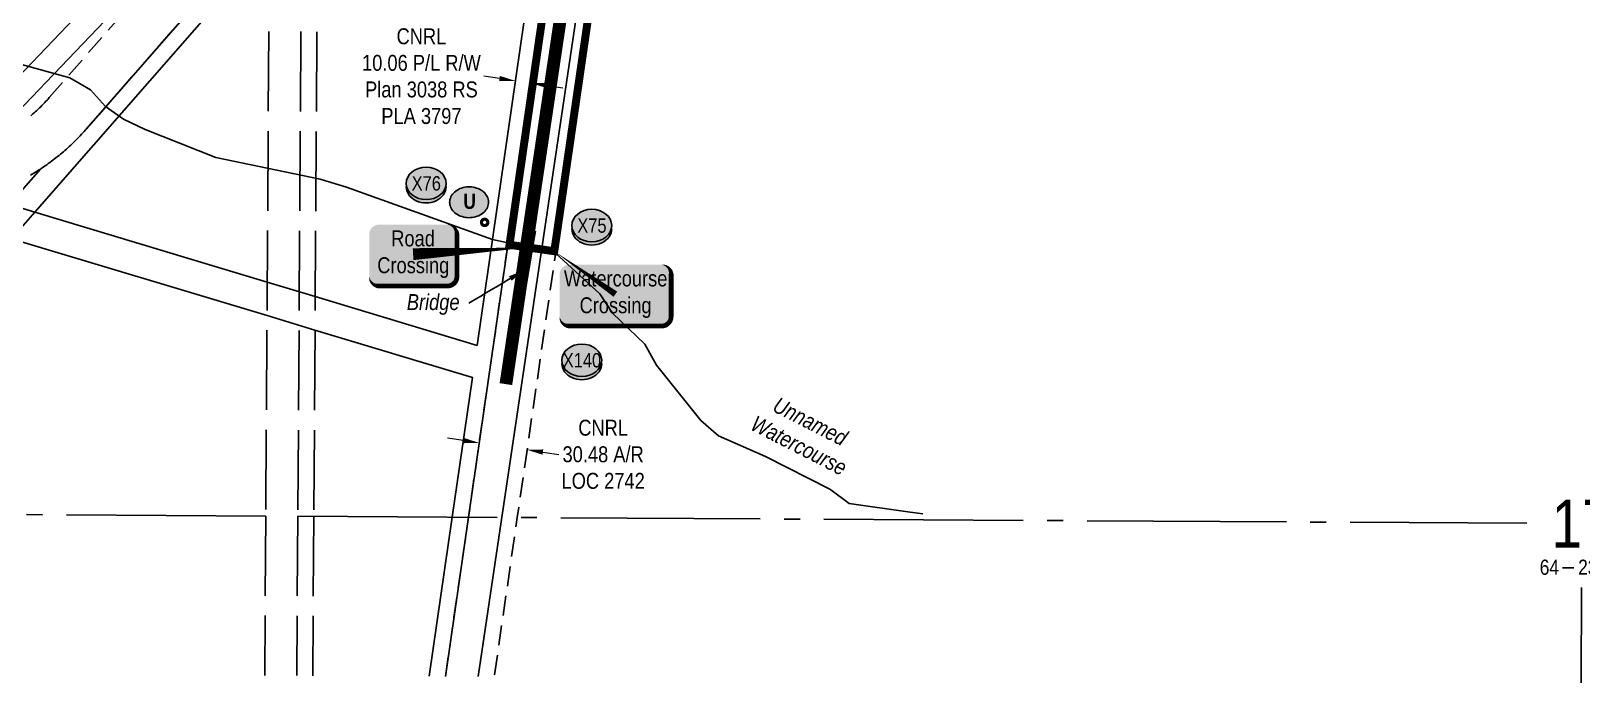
# Model space of a CAD drawing. Extents: x 454172 to 490274, y 6043290 to 6049925.
# Drawn here: x 470414 to 471387, y 6043364 to 6043773 of the extents above; entities that cross this region are included whole.
import ezdxf
from ezdxf.enums import TextEntityAlignment as Align

# ---------------------------------------------------------------- set-up
doc = ezdxf.new("R2010")
doc.units = 0
doc.header["$LTSCALE"] = 5
doc.header["$PDMODE"] = 35
doc.header["$PDSIZE"] = 5
for name, pattern in [('foc-ACCESSROAD', [3.75, 2.5, -1.25]), ('foc-QUARTERLINE', [33, 25, -3, 2, -3]), ('foc-UNSURVEYED', [12.5, 10, -2.5]), ('foc-WHEELTRACKS', [2, 0.4, -1.6])]:
    doc.linetypes.add(name, pattern=pattern)
doc.layers.get('Defpoints').update_dxf_attribs({"color": 9})
for name, color, linetype in [('10', 1, 'Continuous'), ('9', 3, 'Continuous'), ('AS-ROADS', 254, 'Continuous'), ('AS-TELUS', 224, 'foc-TEL'), ('CG-NOTES', 7, 'Continuous'), ('F-AR', 190, 'foc-ACCESSROAD'), ('F-RW', 190, 'Continuous'), ('L-QSEC', 8, 'foc-QUARTERLINE'), ('L-SECLBL', 7, 'Continuous'), ('L-USEC', 7, 'foc-UNSURVEYED'), ('P-CROSSINGS', 250, 'Continuous'), ('P-PROPOSED', 10, 'Continuous'), ('T-WATER', 160, 'Continuous'), ('T-WATER-P3', 160, 'foc-WHEELTRACKS'), ('T-WATER-T', 170, 'Continuous')]:
    doc.layers.add(name, color=color, linetype=linetype)
doc.layers.add('AS-GENERAL', color=48, linetype='Continuous', lineweight=18)
doc.layers.add('F-AR-T', color=190, linetype='Continuous', lineweight=9)
doc.styles.add('80', font='ARIALN.TTF', dxfattribs={"height": 10})
doc.styles.add('80CG', font='ARIALN.TTF', dxfattribs={"height": 10})
doc.styles.add('80L', font='ARIALN.TTF', dxfattribs={"height": 10})
doc.styles.add('80LS', font='ARIALNI.TTF', dxfattribs={"height": 10})
doc.styles.add('BOLD', font='ARIALNB.TTF')
doc.styles.add('Crossing', font='ARIALN.TTF', dxfattribs={"height": 10})
doc.styles.add('foc-LtypeFont', font='ARIALN.TTF', dxfattribs={"height": 7.35})
doc.styles.add('SIMPLEX', font='ARIALN.TTF')
doc.linetypes.add('foc-TEL', pattern='A,2,-1,["T",foc-LtypeFont,S=0.2,R=0,X=-0.425,Y=-0.75],-1.24,8', length=12.24)
doc.linetypes.add('foc-TOPO-flowdirection-NOLINE', pattern='A,0,[">",foc-LtypeFont,S=0.3,R=0,X=0,Y=-0.945],-20,[">",foc-LtypeFont,S=0.3,R=0,X=0,Y=-0.945],0', length=20)
doc.dimstyles.new('Compass 5 000', dxfattribs={"dimscale": 5, "dimtxt": 9, "dimasz": 2, "dimexe": 0.2, "dimexo": 0.0625, "dimgap": 0.5, "dimtad": 0, "dimtih": 1, "dimtoh": 1, "dimzin": 0, "dimdsep": 46, "dimtxsty": '80CG', "dimcen": 0.1, "dimse1": 1, "dimse2": 1, "dimclrd": 256, "dimclrt": 256, "dimaunit": 1, "dimadec": 4, "dimazin": 0, "dimtfac": 0.06, "dimtofl": 0, "dimtmove": 0, "dimatfit": 1, "dimfxl": 0.2, "dimtolj": 1, "dimtzin": 0, "dimlwd": -1, "dimarcsym": 0})

# ---------------------------------------------------------------- blocks, each defined once
blk = doc.blocks.new('L-SECLBL')
at = {"layer": '9', "color": 7}
for p, q in [((-5.08, -27.83), (-12.29, -27.83)), ((20.7, -27.83), (13.5, -27.83))]:
    blk.add_line(p, q, dxfattribs=at)
at = {"layer": '10', "color": 2, "style": 'SIMPLEX'}
blk.add_attdef('SEC', text='', height=30, dxfattribs=at).set_placement((0, 0), align=Align.MIDDLE)
at = {"layer": '10', "color": 5, "style": '80L'}
blk.add_attdef('TWP', text='', height=9.5, dxfattribs=at).set_placement((-14.43, -27.37), align=Align.MIDDLE_RIGHT)
blk.add_attdef('RGE', text='', height=9.5, dxfattribs=at).set_placement((3.62, -27.37), align=Align.MIDDLE_CENTER)
blk.add_attdef('MER', text='', height=9.5, dxfattribs=at).set_placement((23.17, -27.37), align=Align.MIDDLE_LEFT)
blk = doc.blocks.new('AA')
at = {"const_width": 4}
blk.add_lwpolyline([(-1, 0, 1), (1, 0, 1)], format="xyb", close=True, dxfattribs=at)
blk.add_circle((0, 0), 2)
blk = doc.blocks.new('Route_Letters')
h = blk.add_hatch(color=255)
h.dxf.hatch_style = 1
edge = h.paths.add_edge_path()
edge.add_ellipse((-0.12, 0.46), major_axis=(-11.97, 0), ratio=0.789318, start_angle=0, end_angle=360)
at = {"color": 5}
blk.add_open_spline([(-12.34, 0.46), (-12.34, -0.25), (-12.24, -0.97), (-11.72, -2.79), (-11.14, -3.88), (-9.56, -5.81), (-8.54, -6.66), (-6.22, -8.02), (-4.9, -8.54), (-2.12, -9.17), (-0.66, -9.3), (2.22, -9.13), (3.64, -8.84), (6.27, -7.89), (7.48, -7.22), (9.54, -5.6), (10.38, -4.64), (11.6, -2.54), (11.97, -1.4), (12.18, 0.91), (12.02, 2.08), (11.2, 4.3), (10.54, 5.35), (8.8, 7.2), (7.72, 7.99), (5.29, 9.24), (3.93, 9.68), (1.11, 10.18), (-0.35, 10.23), (-3.22, 9.91), (-4.61, 9.55), (-7.16, 8.47), (-8.32, 7.75), (-10.24, 6.02), (-11, 5.02), (-12.05, 2.86), (-12.32, 1.7), (-12.34, 0.52), (-12.34, 0.49), (-12.34, 0.46)], degree=3, knots=[0, 0, 0, 0, 0.219529, 0.219529, 0.575727, 0.575727, 0.931924, 0.931924, 1.288121, 1.288121, 1.644318, 1.644318, 2.000515, 2.000515, 2.356712, 2.356712, 2.712909, 2.712909, 3.069107, 3.069107, 3.425304, 3.425304, 3.781501, 3.781501, 4.137698, 4.137698, 4.493895, 4.493895, 4.850092, 4.850092, 5.20629, 5.20629, 5.562487, 5.562487, 5.918684, 5.918684, 6.274881, 6.274881, 6.283185, 6.283185, 6.283185, 6.283185], dxfattribs=at)
at = {"color": 14, "style": 'BOLD'}
blk.add_attdef('A', text='', height=9.5, dxfattribs=at).set_placement((0.22, 0.98), align=Align.MIDDLE)
blk = doc.blocks.new('*D180')
at = {"layer": 'Defpoints', "color": 0, "transparency": 16777216}
for p in [(470706.23, 6043591.07), (470736.3, 6043586.71), (470725.27, 6043510.61)]:
    blk.add_point(p, dxfattribs=at)
at = {"layer": 'F-AR-T', "transparency": 16777216}
for p, q in [((470685.3, 6043516.41), (470675.41, 6043517.84)), ((470735.16, 6043509.18), (470745.06, 6043507.74))]:
    blk.add_line(p, q, dxfattribs=at)
for points in [[(470685.54, 6043518.06), (470685.07, 6043514.76), (470695.2, 6043514.97)], [(470735.4, 6043510.83), (470734.92, 6043507.53), (470725.27, 6043510.61)]]:
    blk.add_solid(points, dxfattribs=at)
at = {"layer": 'F-AR-T', "transparency": 16777216, "insert": (470772.96, 6043507.74), "char_height": 10, "attachment_point": 5, "style": '80CG'}
blk.add_mtext('\\A1;CNRL\\P30.48 A/R^JLOC 2742', dxfattribs=at)
blk = doc.blocks.new('*U276')
h = blk.add_hatch(color=59)
edge = h.paths.add_edge_path()
edge.add_line((-21.5, -20), (21.5, -20))
edge.add_arc((21.5, -14), 6, 270, 360)
edge.add_line((27.5, -14), (27.5, 12.5))
edge.add_arc((21.5, 12.5), 6, 0, 90)
edge.add_line((21.5, 18.5), (-21.5, 18.5))
edge.add_arc((-21.5, 12.5), 6, 90, 180)
edge.add_line((-27.5, 12.5), (-27.5, -14))
edge.add_arc((-21.5, -14), 6, 180, 270)
at = {"color": 1, "flags": 128}
blk.add_lwpolyline([(-21.5, -20, 3, 3, 0), (21.5, -20, 3, 3, 0.414214), (27.5, -14, 3, 3, 0), (27.5, 12.5, 3, 0, 0.414214), (21.5, 18.5, 0, 0, 0), (-21.5, 18.5, 0, 0, 0.414214), (-27.5, 12.5, 0, 0, 0), (-27.5, -14, 0, 3, 0.414214)], format="xyseb", close=True, dxfattribs=at)
blk.add_lwpolyline([(70.69, 4.05, 0, 7.5, 0), (0, 0, 0, 0, 0)], format="xyseb", dxfattribs=at)
at = {"color": 1, "style": '80'}
blk.add_attdef('ENTER_TEXT_001', (-35.99, -5), '', height=10, dxfattribs=at)
blk = doc.blocks.new('*D277')
at = {"layer": 'Defpoints', "color": 0, "transparency": 16777216}
for p in [(470727.87, 6043740.68), (470714.72, 6043720.44), (470724.73, 6043718.99)]:
    blk.add_point(p, dxfattribs=at)
at = {"layer": 'F-AR-T', "transparency": 16777216}
for p, q in [((470707.96, 6043743.56), (470698.06, 6043744.99)), ((470737.77, 6043739.25), (470747.66, 6043737.82))]:
    blk.add_line(p, q, dxfattribs=at)
for points in [[(470708.2, 6043745.21), (470707.72, 6043741.91), (470717.86, 6043742.13)], [(470738.01, 6043740.9), (470737.53, 6043737.6), (470727.87, 6043740.68)]]:
    blk.add_solid(points, dxfattribs=at)
at = {"layer": 'F-AR-T', "transparency": 16777216, "insert": (470658.98, 6043744.99), "char_height": 10, "attachment_point": 5, "style": '80CG'}
blk.add_mtext('\\A1;CNRL\\P10.06 P/L R/W\\PPlan 3038 RS\\PPLA 3797', dxfattribs=at)
blk = doc.blocks.new('xing2')
h = blk.add_hatch(color=50)
h.dxf.hatch_style = 1
edge = h.paths.add_edge_path()
edge.add_ellipse((0, 0), major_axis=(-12.5, 0), ratio=0.816297, start_angle=0, end_angle=360)
h = blk.add_hatch(color=250)
h.dxf.hatch_style = 1
edge = h.paths.add_edge_path()
edge.add_ellipse((0, -2.05), major_axis=(-12.5, 0), ratio=0.816297, start_angle=0, end_angle=180)
edge.add_line((12.5, -2.05), (12.5, 0))
edge.add_ellipse((0, 0), major_axis=(-12.5, 0), ratio=0.816297, start_angle=0, end_angle=180, ccw=False)
edge.add_line((-12.5, 0), (-12.5, -2.05))
at = {"color": 250}
blk.add_ellipse((0, 0), major_axis=(-12.5, 0), ratio=0.816297, dxfattribs=at)
blk.add_ellipse((0, -2.05), major_axis=(-12.5, 0), ratio=0.816297, start_param=0, end_param=3.141593, dxfattribs=at)
at = {"color": 250, "style": 'Crossing'}
blk.add_attdef('CROSSING', text='', height=9, dxfattribs=at).set_placement((0.09, 0.02), align=Align.MIDDLE_CENTER)
at = {"color": 250, "style": 'Crossing', "flags": 1}
for tag, p in [('OWNER', (0.09, -12.49)), ('DESCRIPTION', (0.09, -25.77)), ('LOCATION', (0.09, -39.3)), ('DWG_REF', (0.09, -52.84))]:
    blk.add_attdef(tag, text='', height=9, dxfattribs=at).set_placement(p, align=Align.MIDDLE_CENTER)
blk = doc.blocks.new('*U331')
h = blk.add_hatch(color=254)
edge = h.paths.add_edge_path()
edge.add_line((-29, -20), (29, -20))
edge.add_arc((29, -14), 6, 270, 360)
edge.add_line((35, -14), (35, 12.5))
edge.add_arc((29, 12.5), 6, 0, 90)
edge.add_line((29, 18.5), (-29, 18.5))
edge.add_arc((-29, 12.5), 6, 90, 180)
edge.add_line((-35, 12.5), (-35, -14))
edge.add_arc((-29, -14), 6, 180, 270)
at = {"color": 160, "flags": 128}
blk.add_lwpolyline([(-29, -20, 3, 3, 0), (29, -20, 3, 3, 0.414214), (35, -14, 3, 3, 0), (35, 12.5, 3, 0, 0.414214), (29, 18.5, 0, 0, 0), (-29, 18.5, 0, 0, 0.414214), (-35, 12.5, 0, 0, 0), (-35, -14, 0, 3, 0.414214)], format="xyseb", close=True, dxfattribs=at)
at = {"color": 160, "style": '80'}
blk.add_attdef('ENTER_TEXT_001', (-26.85, -4.92), '', height=10, dxfattribs=at)

msp = doc.modelspace()

# ---------------------------------------------------------------- linework, layer by layer
at = {"layer": 'AS-GENERAL', "const_width": 5, "flags": 128}
msp.add_lwpolyline([(470728.543, 6043648.301), (470723.087, 6043616.227)], dxfattribs=at)
at = {"layer": 'AS-ROADS', "const_width": 7.996, "flags": 128}
msp.add_lwpolyline([(470848.608, 6044468.47), (470711.966, 6043551.816)], dxfattribs=at)
at = {"layer": 'AS-TELUS', "flags": 128}
msp.add_lwpolyline([(470694.621, 6043368.296), (470829.093, 6044272.963), (470856.246, 6044458.086), (470856.525, 6044459.989), (470862.242, 6044498.96), (470862.521, 6044500.859), (470864.044, 6044511.236), (470864.791, 6044516.33), (470865.668, 6044522.339), (470866.692, 6044529.349), (470867.136, 6044532.392), (470871.135, 6044559.817), (470871.568, 6044562.792), (470871.878, 6044564.6), (470872.067, 6044565.945), (470873.725, 6044577.576), (470876.346, 6044595.551), (470908.187, 6044813.894), (470910.318, 6044828.503), (470913.245, 6044848.58), (470915.907, 6044866.831), (470946.461, 6045076.333), (470953.854, 6045127.037), (470961.159, 6045178.705)], dxfattribs=at)
at = {"layer": 'F-AR', "flags": 128}
msp.add_lwpolyline([(470674.036, 6043368.415), (470688.484, 6043468.325), (470759.37, 6043958.501), (470761.393, 6043972.493), (470761.62, 6043974.06), (470764.062, 6043990.95), (470764.995, 6043997.4), (470765.597, 6044001.564), (470769.878, 6044031.167), (470770.841, 6044032.512), (470772.305, 6044034.572), (470773.757, 6044036.631), (470775.196, 6044038.696), (470775.946, 6044039.788), (470776.61, 6044040.783), (470778.003, 6044042.891), (470779.381, 6044045.005), (470780.742, 6044047.12), (470781.696, 6044048.623), (470782.086, 6044049.252), (470783.403, 6044051.409), (470784.705, 6044053.57), (470785.993, 6044055.736), (470787.191, 6044057.78), (470788.503, 6044060.11), (470789.729, 6044062.317), (470790.938, 6044064.526), (470792.202, 6044066.868), (470793.298, 6044068.984), (470794.444, 6044071.233), (470795.575, 6044073.485), (470796.692, 6044075.74), (470796.973, 6044076.316), (470797.779, 6044078.019), (470798.888, 6044080.401), (470799.897, 6044082.599), (470800.933, 6044084.893), (470801.378, 6044085.898), (470801.941, 6044087.206), (470802.924, 6044089.531), (470803.262, 6044090.334), (470803.898, 6044091.858), (470804.853, 6044094.188), (470805.449, 6044095.676), (470805.79, 6044096.546), (470806.692, 6044098.907), (470807.18, 6044100.204), (470807.58, 6044101.27), (470808.452, 6044103.633), (470809.101, 6044105.427), (470809.303, 6044105.998), (470810.124, 6044108.395), (470810.724, 6044110.183), (470810.927, 6044110.787), (470811.715, 6044113.181), (470812.485, 6044115.581), (470813.22, 6044117.997), (470813.928, 6044120.379), (470814.643, 6044122.838), (470815.358, 6044125.362), (470815.581, 6044126.204), (470815.969, 6044127.709), (470816.588, 6044130.162), (470817.193, 6044132.616), (470817.772, 6044135.031), (470818.355, 6044137.528), (470819.042, 6044139.918), (470801.717, 6044038.474), (470795.131, 6043992.932), (470789.871, 6043956.561), (470786.483, 6043933.135), (470785.141, 6043923.859), (470784.232, 6043917.576), (470769.41, 6043815.077), (470719.108, 6043468.147), (470704.622, 6043368.239)], dxfattribs=at)
at = {"layer": 'F-AR'}
for points in [[(470413.92, 6043720.16), (470414.643, 6043720.773), (470415.358, 6043721.394), (470416.069, 6043722.02), (470416.774, 6043722.652), (470417.474, 6043723.291), (470418.169, 6043723.936), (470418.857, 6043724.586), (470419.541, 6043725.243), (470420.217, 6043725.905), (470420.888, 6043726.574), (470421.553, 6043727.248), (470422.213, 6043727.928), (470422.866, 6043728.613), (470423.515, 6043729.305), (470424.156, 6043730.001), (470424.791, 6043730.705), (470425.556, 6043731.567), (470547.391, 6043870.984)], [(470563.726, 6043843.405), (470448.622, 6043711.691), (470448.277, 6043711.298), (470447.471, 6043710.391), (470446.657, 6043709.491), (470445.836, 6043708.599), (470445.007, 6043707.713), (470444.17, 6043706.834), (470443.326, 6043705.965), (470442.473, 6043705.1), (470441.614, 6043704.244), (470440.747, 6043703.396), (470439.872, 6043702.555), (470438.99, 6043701.722), (470438.102, 6043700.897), (470437.205, 6043700.079), (470436.302, 6043699.27), (470435.392, 6043698.468), (470434.475, 6043697.674), (470433.551, 6043696.887), (470432.62, 6043696.11), (470431.682, 6043695.34), (470430.738, 6043694.578), (470429.787, 6043693.825), (470428.829, 6043693.081), (470427.865, 6043692.344), (470426.895, 6043691.616), (470425.918, 6043690.896), (470424.936, 6043690.185), (470423.947, 6043689.483), (470422.951, 6043688.79), (470421.95, 6043688.104), (470420.943, 6043687.428), (470420.559, 6043687.175), (470419.985, 6043686.62), (470418.912, 6043686.102), (470417.887, 6043685.453), (470416.857, 6043684.812), (470415.822, 6043684.18), (470414.78, 6043683.557), (470413.734, 6043682.945)]]:
    msp.add_lwpolyline(points, dxfattribs=at)
at = {"layer": 'F-RW'}
for points in [[(470401.37, 6043664.229), (470416.451, 6043659.687), (470562.277, 6043615.765), (470592.364, 6043606.703), (470693.856, 6043576.134), (470750.112, 6043965.197), (470751.601, 6043975.441), (470753.319, 6043987.317), (470753.711, 6043990.028), (470755.245, 6044000.637), (470756.553, 6044009.676), (470757.334, 6044015.077), (470761.591, 6044044.521), (470769.129, 6044088.274), (470782.305, 6044164.7), (470797.948, 6044271.337), (470824.668, 6044453.483), (470824.801, 6044454.386), (470830.568, 6044493.699), (470830.711, 6044494.675), (470832.892, 6044509.54), (470834.476, 6044520.337), (470842.518, 6044575.482)], [(470759.37, 6043958.501), (470688.484, 6043468.325), (470674.036, 6043368.415)], [(470388.267, 6043726.11), (470564.15, 6043910.219)], [(470547.391, 6043870.984), (470396.191, 6043712.714)], [(470400.507, 6043664.229), (470419.985, 6043686.62), (470420.559, 6043687.175), (470420.943, 6043687.428), (470421.95, 6043688.104), (470422.951, 6043688.79), (470423.947, 6043689.483), (470424.936, 6043690.185), (470425.918, 6043690.896), (470426.895, 6043691.616), (470427.865, 6043692.344), (470428.829, 6043693.081), (470429.787, 6043693.825), (470430.738, 6043694.578), (470431.682, 6043695.34), (470432.62, 6043696.11), (470433.551, 6043696.887), (470434.475, 6043697.674), (470435.392, 6043698.468), (470436.302, 6043699.27), (470437.205, 6043700.079), (470438.102, 6043700.897), (470438.99, 6043701.722), (470439.872, 6043702.555), (470440.747, 6043703.396), (470441.614, 6043704.244), (470442.473, 6043705.1), (470443.326, 6043705.965), (470444.17, 6043706.834), (470445.007, 6043707.713), (470445.836, 6043708.599), (470446.657, 6043709.491), (470447.471, 6043710.391), (470448.277, 6043711.298), (470448.622, 6043711.691), (470563.726, 6043843.405)], [(470563.628, 6043828.105), (470416.451, 6043659.687), (470401.936, 6043643.077)], [(470663.833, 6043368.525), (470678.274, 6043468.384), (470690.947, 6043556.028), (470592.231, 6043585.761), (470562.144, 6043594.823), (470401.936, 6043643.077)]]:
    msp.add_lwpolyline(points, dxfattribs=at)
at = {"layer": 'L-QSEC'}
for p, q in [((470561.344, 6043469.066), (469790.947, 6043473.502)), ((470581.464, 6043468.938), (471352.299, 6043464.496)), ((471386.665, 6043424.304), (471386.294, 6043364.305))]:
    msp.add_line(p, q, dxfattribs=at)
at = {"layer": 'L-USEC'}
for p, q in [((470566.46, 6044273.099), (470561.344, 6043469.066)), ((470586.579, 6044272.971), (470581.464, 6043468.938)), ((470596.619, 6044272.907), (470591.503, 6043468.874)), ((470561.344, 6043469.066), (470560.708, 6043369.069)), ((470581.464, 6043468.938), (470580.827, 6043368.953)), ((470591.503, 6043468.874), (470590.867, 6043368.895))]:
    msp.add_line(p, q, dxfattribs=at)
at = {"layer": 'P-PROPOSED', "flags": 128}
msp.add_lwpolyline([(470768.42, 6043815.22, 4.997, 4.997, 0), (470742.318, 6043635.193, 4.997, 4.997, 0), (470714.214, 6043639.257, 4.997, 4.997, 0), (470760.36, 6043958.358, 4.997, 4.997, 0)], format="xyseb", dxfattribs=at)
at = {"layer": 'T-WATER'}
msp.add_lwpolyline([(470406.636, 6043752.802), (470438.417, 6043744.046), (470451.404, 6043736.45), (470460.854, 6043725.966), (470472.217, 6043718.006), (470485.682, 6043711.492), (470529.971, 6043693.939), (470595.565, 6043680.392), (470611.908, 6043675.443), (470703.542, 6043642.624), (470743.164, 6043634.06), (470770.804, 6043608.552), (470778.757, 6043596.384), (470799.034, 6043576.858), (470806.328, 6043563.729), (470834.264, 6043528.973), (470845.273, 6043519.453), (470874.842, 6043506.429), (470915.151, 6043485.857), (470915.758, 6043485.404), (470927.196, 6043476.877), (470965.449, 6043471.508), (470967.285, 6043471.25), (470973.45, 6043470.383)], dxfattribs=at)
at = {"layer": 'T-WATER-P3', "linetype": 'foc-TOPO-flowdirection-NOLINE', "flags": 128}
msp.add_lwpolyline([(469058.333, 6044386.638), (469076.76, 6044389.077), (469087.246, 6044398.284), (469100.98, 6044404.976), (469117.482, 6044409.272), (469135.732, 6044410.21), (469167.573, 6044401.454), (469206.228, 6044379.507), (469234.535, 6044367.202), (469259.248, 6044350.806), (469275.048, 6044346.517), (469332.875, 6044343.098), (469350.593, 6044340.315), (469363.22, 6044332.118), (469372.431, 6044320.672), (469385.349, 6044289.727), (469394.982, 6044277.743), (469405.754, 6044266.841), (469461.579, 6044218.819), (469469.533, 6044206.17), (469483.759, 6044207.761), (469508.941, 6044223.121), (469525.445, 6044226.757), (469544.716, 6044227.399), (469564.053, 6044225.638), (469576.977, 6044218.282), (469596.6, 6044196.355), (469618.079, 6044176.232), (469630.943, 6044169.716), (469663.924, 6044161.263), (469681.461, 6044158.898), (469721.031, 6044157.541), (469754.727, 6044151.309), (469787.348, 6044142.675), (469801.353, 6044136.283), (469813.319, 6044127.603), (469834.019, 6044107.239), (469861.352, 6044073.502), (469892.585, 6044041.696), (469901.198, 6044029.048), (469912.087, 6044019.408), (469929.09, 6044014.942), (469948.001, 6044015.582), (469965.837, 6044013.939), (470012.107, 6043995.668), (470045.088, 6043987.635), (470083.823, 6043983.034), (470113.633, 6043970.193), (470125.302, 6043961.094), (470143.604, 6043938.383), (470208.458, 6043880.656), (470236.827, 6043867.33), (470273.626, 6043842.678), (470288.65, 6043836.587), (470306.368, 6043833.864), (470320.189, 6043828.49), (470355.972, 6043801.915), (470376.492, 6043781.791), (470406.636, 6043752.802), (470438.417, 6043744.046), (470451.404, 6043736.45), (470460.854, 6043725.966), (470472.217, 6043718.006), (470485.682, 6043711.492), (470529.971, 6043693.939), (470595.565, 6043680.392), (470611.908, 6043675.443), (470703.542, 6043642.624), (470743.164, 6043634.06), (470770.804, 6043608.552), (470778.757, 6043596.384), (470799.034, 6043576.858), (470806.328, 6043563.729), (470834.264, 6043528.973), (470845.273, 6043519.453), (470874.842, 6043506.429), (470915.151, 6043485.857), (470915.758, 6043485.404), (470927.196, 6043476.877), (470965.449, 6043471.508), (470967.285, 6043471.25), (470973.45, 6043470.383)], dxfattribs=at)
at = {"layer": 'T-WATER-T', "flags": 128}
msp.add_lwpolyline([(470742.318, 6043635.193, 0, 4, 0), (470780.638, 6043608.248, 2, 2, 0)], format="xyseb", dxfattribs=at)

# ---------------------------------------------------------------- block references
ref = msp.add_blockref('*U331', (470780.638, 6043608.248), dxfattribs=dict(xscale=0.9989510452182876, yscale=0.9989510452182876, zscale=0.9989510452182876))
ref.add_attrib('ENTER_TEXT_001', 'Watercourse', (470748.374, 6043613.135), dxfattribs={"color": 160, "height": 9.98951, "style": '80'})
ref.add_attrib('ENTER_TEXT_002', 'Crossing', (470758.186, 6043596.309), dxfattribs={"color": 160, "height": 9.9895, "style": '80'})
at = {"layer": 'CG-NOTES', "xscale": 0.9984468346444563, "yscale": 0.9984468346444563, "zscale": 0.9984468346444563}
msp.add_blockref('Route_Letters', (470689.001, 6043665.479), dxfattribs=at).add_auto_attribs({'A': 'U'})
msp.add_blockref('AA', (470698.626, 6043653.302), dxfattribs=at)
at = {"layer": 'CG-NOTES'}
ref = msp.add_blockref('*U276', (470653.763, 6043633.369), dxfattribs=at)
ref.add_attrib('ENTER_TEXT_001', 'Road', (470640.052, 6043638.261), dxfattribs={"layer": '0', "color": 1, "height": 10, "style": '80'})
ref.add_attrib('ENTER_TEXT_002', 'Crossing', (470631.286, 6043621.417), dxfattribs={"layer": '0', "color": 1, "height": 10, "style": '80'})
at = {"layer": 'L-SECLBL'}
msp.add_blockref('L-SECLBL', (471386.912, 6043464.303), dxfattribs=at).add_auto_attribs({'SEC': '17', 'TWP': '64', 'RGE': '23', 'MER': '5'})
at = {"layer": 'P-CROSSINGS', "color": 6}
for p, values in [((470661.944, 6043677.785), {'CROSSING': 'X76'}), ((470765.846, 6043651.311), {'CROSSING': 'X75'})]:
    msp.add_blockref('xing2', p, dxfattribs=at).add_auto_attribs(values)
at = {"layer": 'P-CROSSINGS', "xscale": 0.9987625526769183, "yscale": 0.9987625526769183, "zscale": 0.9987625526769183, "rotation": 0.005425436960693021}
msp.add_blockref('xing2', (470759.583, 6043566.776), dxfattribs=at).add_auto_attribs({'CROSSING': 'X140'})

# ---------------------------------------------------------------- texts
at = {"layer": 'T-WATER-T', "insert": (470649.814, 6043608.298), "char_height": 10, "attachment_point": 1, "style": '80L'}
msp.add_mtext_dynamic_manual_height_columns('{\\fArial Narrow|b0|i1|c0|p34;Bridge}', width=32.92401, gutter_width=50, heights=[0], dxfattribs=at)
at = {"layer": 'T-WATER-T', "insert": (470876.065, 6043547.718), "char_height": 9.99475, "attachment_point": 1, "rotation": 332.961929, "style": '80LS'}
msp.add_mtext_dynamic_manual_height_columns('\\pi7.8153;Unnamed\\P\\pi0.76583;Watercourse', width=64.71814, gutter_width=50, heights=[0], dxfattribs=at)

# ---------------------------------------------------------------- dimensions: what is measured, and where the dimension line sits
at = {"layer": 'F-AR-T', "color": 5}
dim = msp.add_linear_dim(base=(470727.87, 6043740.679), p1=(470714.721, 6043720.438), p2=(470724.734, 6043718.99), angle=351.771371, text='CNRL\\P10.06 P/L R/W\\PPlan 3038 RS\\PPLA 3797', dimstyle='Compass 5 000', dxfattribs=at)
dim.commit()
dim.dimension.update_dxf_attribs({"geometry": '*D277', "text_midpoint": (470658.978, 6043744.989), "dimtype": 161})
at = {"layer": 'F-AR-T'}
dim = msp.add_linear_dim(base=(470725.265, 6043510.614), p1=(470706.234, 6043591.066), p2=(470736.298, 6043586.706), angle=351.750099, text='CNRL\\P30.48 A/R^JLOC 2742', dimstyle='Compass 5 000', dxfattribs=at)
dim.commit()
dim.dimension.update_dxf_attribs({"geometry": '*D180', "text_midpoint": (470772.96, 6043507.744), "dimtype": 161})

# ---------------------------------------------------------------- leaders
at = {"layer": 'T-WATER-T', "path_type": 1}
msp.add_leader([(470723.344, 6043623.218), (470688.631, 6043602.576)], dimstyle='Compass 5 000', override={"dimgap": 0.5, "dimtad": 0}, dxfattribs=at)

doc.saveas('drawing.dxf')
